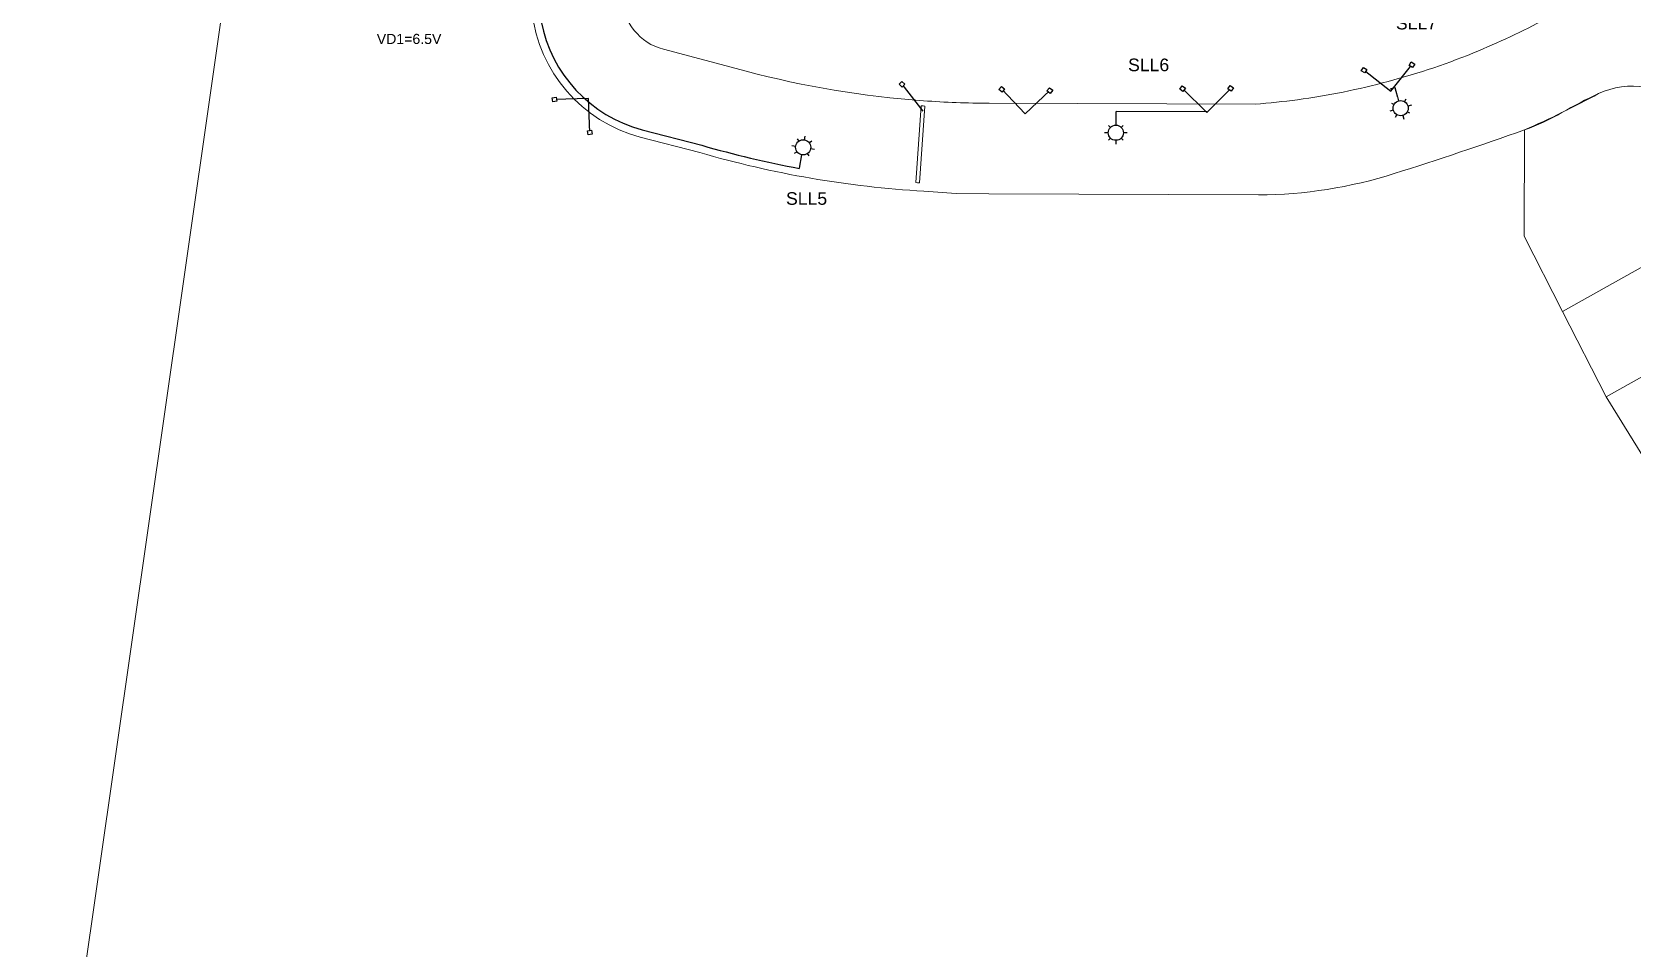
# Model space of a CAD drawing. Header units: metres. Extents: x 286940 to 288014, y 6148948 to 6150082.
# Drawn here: x 286939.9 to 287257.1, y 6149328.2 to 6149509.9 of the extents above; entities that cross this region are included whole.
import ezdxf
from ezdxf.enums import TextEntityAlignment as Align

# ---------------------------------------------------------------- set-up
doc = ezdxf.new("R2010")
doc.units = ezdxf.units.M
doc.linetypes.add('IE Trench LV', pattern=[6.5, 5, -1.5])
doc.layers.get('0').update_dxf_attribs({"color": 6})
for name, color, linetype in [('_User Miscellaneous12', 7, 'Continuous'), ('_User Stage 7 Duct', 7, 'Continuous'), ('Equip_SP_SL_NEW', 2, 'Continuous'), ('Mains_LV_New_R17', 2, 'Continuous'), ('Notes_LV_MISC', 7, 'Continuous'), ('Services_SP_NEW', 2, 'Continuous'), ('Services_SP_NEW_UG', 2, 'Continuous')]:
    doc.layers.add(name, color=color, linetype=linetype)
doc.layers.add('Cadastre Developer_SP_NEW', color=2, linetype='Continuous', lineweight=5)
doc.layers.add('Cadastre Roads_SP_NEW', color=251, linetype='Continuous', lineweight=5)
doc.styles.add('iecARIAL', font='arial.ttf', dxfattribs={"height": 2})
doc.styles.add('SL_LABEL', font='arial.ttf', dxfattribs={"height": 2.5})
doc.styles.get("Standard").update_dxf_attribs({"font": 'arial.ttf'})
doc.linetypes.add('Cable 5', pattern='A,10,-1,["o",Standard,S=2,R=0,X=-1,Y=-0.7],-1e-05,["o",Standard,S=2,R=0,X=-0.2,Y=-0.7],-1.2', length=12.20001)
doc.linetypes.add('Cable New UG', pattern='A,7,-0.25,["x",Standard,S=2,R=0,X=0.2,Y=-0.8],-2.1', length=9.35)
doc.linetypes.add('IE Trench HV', pattern='A,7,-0.2,["/",Standard,S=3,R=0,X=0.6,Y=-1.4],-2.5', length=9.7)

# ---------------------------------------------------------------- blocks, each defined once
blk = doc.blocks.new('CCP_NEW')
at = {"flags": 1}
blk.add_attdef('Z', text='', height=0.2, dxfattribs=at).set_placement((1.5, -2.4), align=Align.MIDDLE_LEFT)
blk.add_wipeout([(0, 0.57), (0.57, 0), (0, -0.57), (-0.57, 0)])
blk.add_lwpolyline([(-0.57, 0), (0, 0.57), (0.57, 0), (0, -0.57), (-0.57, 0)])
at = {"flags": 9}
for tag, p in [('CCP_TYPE', (1.5, 0)), ('ORIENTATION', (1.5, -0.2)), ('STATE', (1.5, -1)), ('OWNED_BY', (1.5, -1.2)), ('OPERATED_BY', (1.5, -1.4)), ('OPERATING_VOLTAGE', (1.5, -1.8)), ('CONSTRUCTED_VOLTAGE', (1.5, -2)), ('USAGE', (1.5, -0.4)), ('LEGEND', (1.5, -0.6)), ('LIFE_SUPPORT', (1.5, -0.8)), ('MAINTAINED_BY', (1.5, -1.6)), ('NUMBER_OF_PHASES', (1.5, -2.2))]:
    blk.add_attdef(tag, text='', height=0.2, dxfattribs=at).set_placement(p, align=Align.MIDDLE_LEFT)
blk = doc.blocks.new('SL_LANTERN_NEW')
blk.add_line((0, 0), (0, 0))
for tag, p, flags in [('Z', (0, 0), 1), ('OPERATED_BY', (0, -9.61), 9)]:
    blk.add_attdef(tag, p, '', height=0.2, dxfattribs=dict(flags=flags))
at = {"style": 'SL_LABEL', "flags": 9}
blk.add_attdef('STREET_CODE', text='', height=0.2, dxfattribs=at).set_placement((0, -0.2), align=Align.MIDDLE_LEFT)
for tag, height, flags, p in [('CONSTRUCTED_VOLTAGE', 0.2, 9, (0, -0.4)), ('CONTROL_TYPE', 0.2, 9, (0, -0.6)), ('OPERATING_VOLTAGE', 0.2, 9, (0, -1.4)), ('ORIENTATION', 0.2, 9, (0, -1.6)), ('OWNED_BY', 0.2, 9, (0, -1.8)), ('STATE', 0.2, 9, (0, -2)), ('CEXIST', 0.2, 9, (0, -2.4)), ('CNEW', 0.2, 9, (0, -2.6)), ('CNUMBER', 0.2, 9, (0, -2.8)), ('CREMOVE', 0.2, 9, (0, -3)), ('CREPLACE', 0.2, 9, (0, -3.2)), ('LANTERN_PURPOSE', 0.2, 9, (0, -0.8)), ('LANTERN_TYPE', 0.2, 9, (0, -1)), ('NO_PHASES', 0.2, 9, (0, -1.2)), ('USAGE', 0.2, 9, (0, -2.2)), ('LNUMBER', 2.5, 8, (1.2, -2.8)), ('LKINGHEIGHT', 0.2, 9, (0, -3.4)), ('LBRACKET', 0.2, 9, (0, -3.6)), ('LBRACKETVOCAB', 0.2, 9, (0, -3.8)), ('LCATEGORY', 0.2, 9, (0, -4)), ('LCHARGE1', 0.2, 9, (0, -4.2)), ('LCHARGE1PERCENT', 0.2, 9, (0, -4.4)), ('LCHARGE2', 0.2, 9, (0, -4.6)), ('LCHARGE2PERCENT', 0.2, 9, (0, -4.8)), ('LCHARGE3', 0.2, 9, (0, -5)), ('LCHARGE3PERCENT', 0.2, 9, (0, -5.2)), ('LEXIST', 0.2, 9, (0, -5.4)), ('LLAMP', 0.2, 9, (0, -5.6)), ('LLAMPVOCAB', 0.2, 9, (0, -5.8)), ('LMAST', 0.2, 9, (0, -6)), ('LMASTVOCAB', 0.2, 9, (0, -6.2)), ('LNEW', 0.2, 9, (0, -6.4)), ('SUBURB', 0.2, 9, (0, -8.6)), ('STREETNAME', 0.2, 9, (0, -8.8)), ('LANTNUMBER', 0.2, 9, (0, -6.6)), ('LOUTREACH', 0.2, 9, (0, -7)), ('LOUTREACHVOCAB', 0.2, 9, (0, -7.2)), ('LRATECODE', 0.2, 9, (0, -7.4)), ('LREMOVE', 0.2, 9, (0, -7.6)), ('LREPLACE', 0.2, 9, (0, -7.8)), ('LTYPE', 0.2, 9, (0, -8)), ('LTYPEVOCAB', 0.2, 9, (0, -8.2)), ('LEGEND', 0.2, 9, (0, -8.4)), ('LOCATION', 0.2, 9, (0, -9)), ('NOTES', 0.2, 9, (0, -9.2)), ('MAINTAINED_BY', 0.2, 9, (0, -9.86))]:
    blk.add_attdef(tag, text='', height=height, dxfattribs=dict(flags=flags)).set_placement(p, align=Align.MIDDLE_LEFT)
blk.add_wipeout([(0, 6.47), (1.46, 5.68), (2.25, 4.22), (1.46, 2.76), (0, 1.86), (-1.46, 2.76), (-2.25, 4.22), (-1.46, 5.68)])
for p, q in [((0, 5.72), (0, 6.47)), ((-2.25, 4.22), (-1.5, 4.22)), ((-1.46, 5.68), (-1.06, 5.28)), ((1.46, 5.68), (1.06, 5.28)), ((1.5, 4.22), (2.25, 4.22)), ((-1.46, 2.76), (-1.06, 3.16)), ((0, 0), (0, 2.72)), ((1.46, 2.76), (1.06, 3.16))]:
    blk.add_line(p, q)
blk.add_circle((0, 4.22), 1.5)
at = {"style": 'SL_LABEL', "flags": 8}
blk.add_attdef('ASSET_NUM', text='', height=2.5, dxfattribs=at).set_placement((2, 2), align=Align.MIDDLE_LEFT)

msp = doc.modelspace()

# ---------------------------------------------------------------- linework, layer by layer
at = {"layer": '_User Miscellaneous12', "lineweight": 0}
for points in [[(287243.32654, 6149454.49383), (287283.69232, 6149477.09318, 0.0175245), (287268.86949, 6149494.10628, 0.165908569), (287259.75279, 6149498.97161, 0.149743079), (287250.46581, 6149497.70189, -0.022791194), (287235.78432, 6149490.5107), (287235.70747, 6149469.42293), (287243.32654, 6149454.49383)], [(287251.96984, 6149437.55781), (287295.26412, 6149461.79672), (287293.47668, 6149464.40191, 0.012443728), (287283.69232, 6149477.09318), (287243.32654, 6149454.49383), (287251.96984, 6149437.55781)]]:
    msp.add_lwpolyline(points, format="xyb", dxfattribs=at)
msp.add_lwpolyline([(287261.80598, 6149421.62138), (287304.71877, 6149448.0166), (287295.26412, 6149461.79672), (287251.96984, 6149437.55781), (287261.80592, 6149421.62147)], dxfattribs=at)
at = {"layer": '_User Stage 7 Duct', "lineweight": 0}
for p, q in [((287115.12222, 6149480.0597), (287116.21737, 6149495.29064)), ((287115.84036, 6149480.00806), (287116.93552, 6149495.23901)), ((287116.21737, 6149495.29064), (287116.57644, 6149495.26482)), ((287116.93552, 6149495.23901), (287116.57644, 6149495.26482)), ((287115.12222, 6149480.0597), (287115.48129, 6149480.03388)), ((287115.84036, 6149480.00806), (287115.48129, 6149480.03388))]:
    msp.add_line(p, q, dxfattribs=at)
at = {"layer": 'Cadastre Developer_SP_NEW', "color": 2, "lineweight": 0}
msp.add_lwpolyline([(287669.31371, 6149755.32442), (287634.46764, 6149774.00429), (287545.18995, 6149821.897), (287464.33151, 6149865.24517), (287432.00054, 6149882.58478), (287395.75519, 6149902.02237), (287392.16535, 6149903.93398), (287339.34845, 6149932.06394), (287293.0308, 6149956.95466), (287253.34649, 6149978.17454), (287208.37123, 6150002.22336), (287161.63188, 6150027.21513), (287094.61737, 6150063.04841), (287059.34262, 6150081.91034), (287033.57811, 6149906.77564), (286990.30458, 6149602.82566), (286969.61858, 6149458.1295), (286939.93193, 6149250.48177)], dxfattribs=at)
at = {"layer": 'Cadastre Roads_SP_NEW', "color": 2, "flags": 128}
for points in [[(287262.64539, 6149516.73767), (287259.75279, 6149498.97161, 0.149743078), (287250.46581, 6149497.70189, 0.022552419), (287243.20702, 6149493.93899, -0.045366932), (287235.78432, 6149490.5107, -0.008955782), (287209.96943, 6149481.83843, -0.075027992), (287183.06922, 6149477.59635), (287129.58415, 6149477.79176), (287123.15116, 6149477.91816), (287116.73215, 6149478.34711, -0.056566732), (287072.3298, 6149486.00461), (287060.479, 6149489.08306, -0.309567617), (287039.07371, 6149513.89539, -0.309567617)], [(287056.90171, 6149516.70669, 0.329930137), (287065.0814, 6149506.48472), (287081.51115, 6149502.13937, 0.046729124), (287116.6496, 6149496.2822, 0.008515969), (287123.14558, 6149495.9262, 0.008515968), (287129.64991, 6149495.79164), (287182.42816, 6149495.59881, 0.013324188), (287190.78683, 6149496.49692, 0.016465057), (287199.83218, 6149498.01807, 0.015229008), (287208.74807, 6149500.1056, 0.033330301), (287226.65563, 6149506.18111, 0.026657256), (287240.86579, 6149512.99329, -0.015270648), (287242.79046, 6149513.97043, -0.016480136), (287244.77325, 6149514.82348, -0.066371489), (287253.58011, 6149516.98598, -0.068165061), (287262.67584, 6149516.73228)]]:
    msp.add_lwpolyline(points, format="xyb", dxfattribs=at)
at = {"layer": 'Mains_LV_New_R17', "linetype": 'Cable 5', "flags": 128}
for points in [[(287040.87384, 6149512.00418, 0.288916813), (287060.85937, 6149490.53404), (287072.72685, 6149487.45125, 0.024043887), (287092.04492, 6149482.85564, 0.024043887)], [(287209.13927, 6149498.6575, 0.001804687), (287210.12188, 6149498.92322, 0.001804687)]]:
    msp.add_lwpolyline(points, format="xyb", dxfattribs=at)
msp.add_lwpolyline([(287154.80973, 6149494.1997), (287172.80786, 6149494.13395), (287172.84548, 6149494.13381)], dxfattribs=at)
at = {"layer": 'Services_SP_NEW_UG', "color": 2, "flags": 128}
for points in [[(287203.98516, 6149502.34595), (287209.26593, 6149498.18235), (287213.46383, 6149503.42054)], [(287112.38481, 6149499.56039), (287116.51074, 6149494.25013), (287116.51074, 6149494.25013)], [(287132.15509, 6149498.56087), (287136.80151, 6149493.6995), (287141.69089, 6149498.29896)], [(287168.00503, 6149498.68866), (287172.80526, 6149493.97912), (287177.54431, 6149498.73332)], [(287050.48166, 6149489.99993), (287050.21284, 6149496.71929), (287043.50353, 6149496.50421)]]:
    msp.add_lwpolyline(points, dxfattribs=at)

# ---------------------------------------------------------------- texts
at = {"layer": 'Notes_LV_MISC', "linetype": 'Cable New UG', "insert": (287008.27357, 6149509.54503), "char_height": 2, "attachment_point": 1, "style": 'iecARIAL'}
msp.add_mtext_dynamic_manual_height_columns('VD1=6.5V', width=20.1117326, gutter_width=10, heights=[9.50318], dxfattribs=at)

# ---------------------------------------------------------------- next in the draw order: block references
at = {"layer": 'Equip_SP_SL_NEW', "linetype": 'IE Trench LV'}
ref = msp.add_blockref('SL_LANTERN_NEW', (287154.78731, 6149494.16103), dxfattribs=dict(at, rotation=179.9847156313847))
ref.add_attrib('ASSET_NUM', 'SLL6', dxfattribs={"layer": '0', "height": 2.5, "style": 'SL_LABEL'}).set_placement((287157.19851, 6149503.39841), align=Align.MIDDLE_LEFT)
ref = msp.add_blockref('SL_LANTERN_NEW', (287092.07353, 6149482.89035), dxfattribs=dict(at, rotation=350.1182115646819))
ref.add_attrib('ASSET_NUM', 'SLL5', dxfattribs={"layer": '0', "height": 2.5, "style": 'SL_LABEL'}).set_placement((287089.39195, 6149476.89582), align=Align.MIDDLE_LEFT)
at = {"layer": 'Services_SP_NEW', "linetype": 'IE Trench HV'}
for p, rotation in [((287203.98516, 6149502.34595), 14.41371770349453), ((287213.46383, 6149503.42054), 14.41371770349453), ((287112.38481, 6149499.56039), 0.5138694764420656), ((287132.15509, 6149498.56087), 6.372496261788982), ((287141.69089, 6149498.29896), 6.372496261788982), ((287168.00503, 6149498.68866), 8.21399520982336), ((287177.54431, 6149498.73332), 8.21399520982336), ((287043.50353, 6149496.50421), 144.9586157886924), ((287050.48166, 6149489.99993), 144.9586157886924)]:
    msp.add_blockref('CCP_NEW', p, dxfattribs=dict(at, rotation=rotation))

# ---------------------------------------------------------------- next in the draw order: block references
at = {"layer": 'Equip_SP_SL_NEW', "linetype": 'IE Trench LV'}
ref = msp.add_blockref('SL_LANTERN_NEW', (287210.1046, 6149498.87939), dxfattribs=dict(at, rotation=195.5720193378343))
ref.add_attrib('ASSET_NUM', 'SLL7', dxfattribs={"layer": '0', "height": 2.5, "style": 'SL_LABEL'}).set_placement((287210.28928, 6149511.67634), align=Align.MIDDLE_LEFT)

doc.saveas('drawing.dxf')
